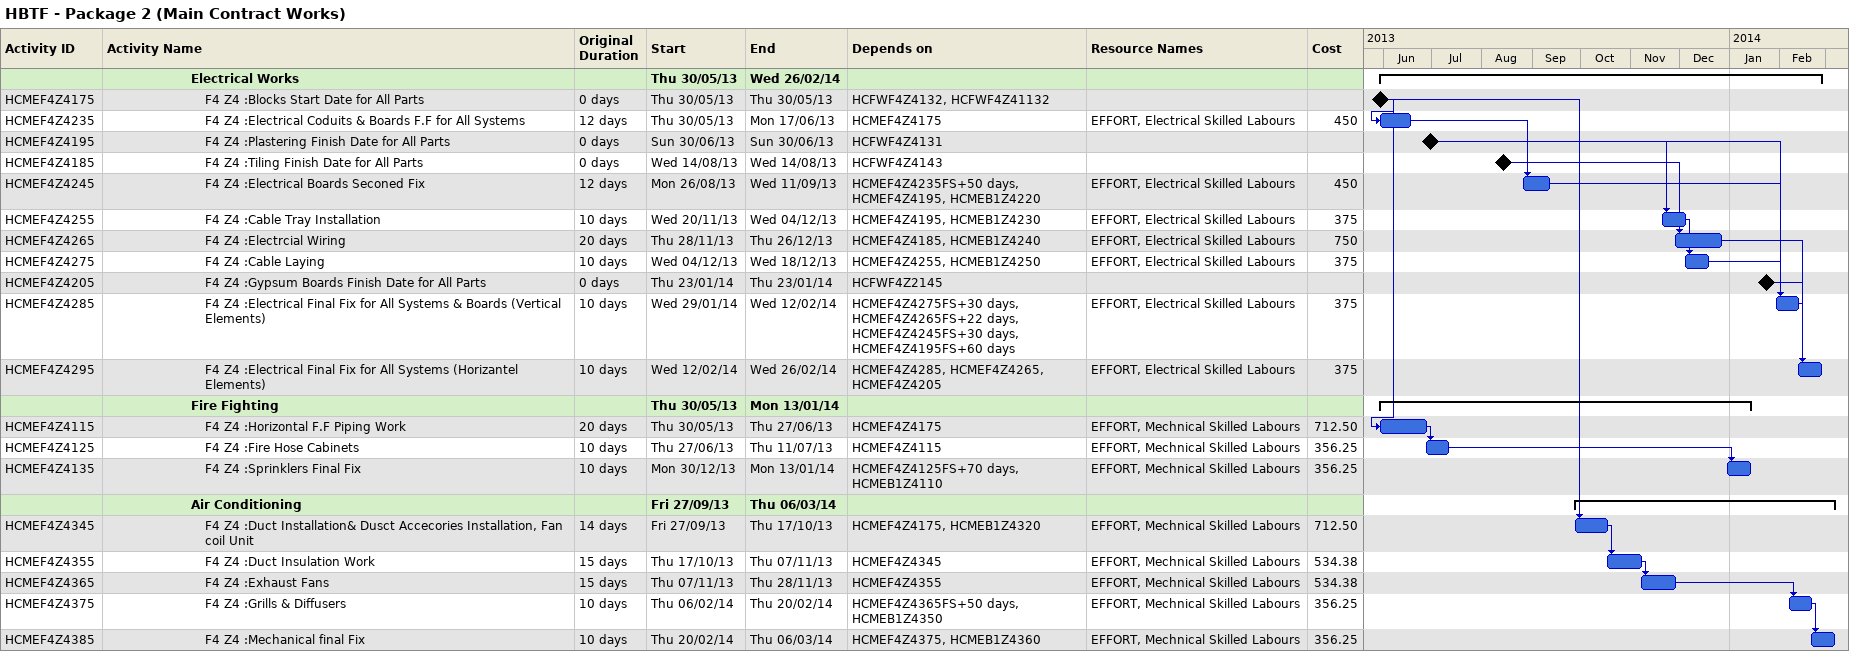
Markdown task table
HBTF - Package 2 (Main Contract Works)

| ID | Level | Task | Original duration | Start | Finish | Predecessors | Resources | Cost |
|---|---|---|---|---|---|---|---|---|
|  | 7 | **Electrical Works** |  | 2013-05-30 | 2014-02-26 |  |  |  |
| HCMEF4Z4175 | 8 | F4 Z4 :Blocks Start Date for All Parts | 0d | 2013-05-30 | 2013-05-30 | HCFWF4Z4132, HCFWF4Z41132 |  |  |
| HCMEF4Z4235 | 8 | F4 Z4 :Electrical Coduits & Boards F.F for All Systems | 12d | 2013-05-30 | 2013-06-17 | HCMEF4Z4175 | EFFORT, Electrical Skilled Labours | 450 |
| HCMEF4Z4195 | 8 | F4 Z4 :Plastering Finish Date for All Parts | 0d | 2013-06-30 | 2013-06-30 | HCFWF4Z4131 |  |  |
| HCMEF4Z4185 | 8 | F4 Z4 :Tiling Finish Date for All Parts | 0d | 2013-08-14 | 2013-08-14 | HCFWF4Z4143 |  |  |
| HCMEF4Z4245 | 8 | F4 Z4 :Electrical Boards Seconed Fix | 12d | 2013-08-26 | 2013-09-11 | HCMEF4Z4235FS+50d, HCMEF4Z4195, HCMEB1Z4220 | EFFORT, Electrical Skilled Labours | 450 |
| HCMEF4Z4255 | 8 | F4 Z4 :Cable Tray Installation | 10d | 2013-11-20 | 2013-12-04 | HCMEF4Z4195, HCMEB1Z4230 | EFFORT, Electrical Skilled Labours | 375 |
| HCMEF4Z4265 | 8 | F4 Z4 :Electrcial Wiring | 20d | 2013-11-28 | 2013-12-26 | HCMEF4Z4185, HCMEB1Z4240 | EFFORT, Electrical Skilled Labours | 750 |
| HCMEF4Z4275 | 8 | F4 Z4 :Cable Laying | 10d | 2013-12-04 | 2013-12-18 | HCMEF4Z4255, HCMEB1Z4250 | EFFORT, Electrical Skilled Labours | 375 |
| HCMEF4Z4205 | 8 | F4 Z4 :Gypsum Boards Finish Date for All Parts | 0d | 2014-01-23 | 2014-01-23 | HCFWF4Z2145 |  |  |
| HCMEF4Z4285 | 8 | F4 Z4 :Electrical Final Fix for All Systems & Boards (Vertical Elements) | 10d | 2014-01-29 | 2014-02-12 | HCMEF4Z4275FS+30d, HCMEF4Z4265FS+22d, HCMEF4Z4245FS+30d, HCMEF4Z4195FS+60d | EFFORT, Electrical Skilled Labours | 375 |
| HCMEF4Z4295 | 8 | F4 Z4 :Electrical Final Fix for All Systems (Horizantel Elements) | 10d | 2014-02-12 | 2014-02-26 | HCMEF4Z4285, HCMEF4Z4265, HCMEF4Z4205 | EFFORT, Electrical Skilled Labours | 375 |
|  | 7 | **Fire Fighting** |  | 2013-05-30 | 2014-01-13 |  |  |  |
| HCMEF4Z4115 | 8 | F4 Z4 :Horizontal F.F Piping Work | 20d | 2013-05-30 | 2013-06-27 | HCMEF4Z4175 | EFFORT, Mechnical Skilled Labours | 712.50 |
| HCMEF4Z4125 | 8 | F4 Z4 :Fire Hose Cabinets | 10d | 2013-06-27 | 2013-07-11 | HCMEF4Z4115 | EFFORT, Mechnical Skilled Labours | 356.25 |
| HCMEF4Z4135 | 8 | F4 Z4 :Sprinklers Final Fix | 10d | 2013-12-30 | 2014-01-13 | HCMEF4Z4125FS+70d, HCMEB1Z4110 | EFFORT, Mechnical Skilled Labours | 356.25 |
|  | 7 | **Air Conditioning** |  | 2013-09-27 | 2014-03-06 |  |  |  |
| HCMEF4Z4345 | 8 | F4 Z4 :Duct Installation& Dusct Accecories Installation, Fan coil Unit | 14d | 2013-09-27 | 2013-10-17 | HCMEF4Z4175, HCMEB1Z4320 | EFFORT, Mechnical Skilled Labours | 712.50 |
| HCMEF4Z4355 | 8 | F4 Z4 :Duct Insulation Work | 15d | 2013-10-17 | 2013-11-07 | HCMEF4Z4345 | EFFORT, Mechnical Skilled Labours | 534.38 |
| HCMEF4Z4365 | 8 | F4 Z4 :Exhaust Fans | 15d | 2013-11-07 | 2013-11-28 | HCMEF4Z4355 | EFFORT, Mechnical Skilled Labours | 534.38 |
| HCMEF4Z4375 | 8 | F4 Z4 :Grills & Diffusers | 10d | 2014-02-06 | 2014-02-20 | HCMEF4Z4365FS+50d, HCMEB1Z4350 | EFFORT, Mechnical Skilled Labours | 356.25 |
| HCMEF4Z4385 | 8 | F4 Z4 :Mechanical final Fix | 10d | 2014-02-20 | 2014-03-06 | HCMEF4Z4375, HCMEB1Z4360 | EFFORT, Mechnical Skilled Labours | 356.25 |
